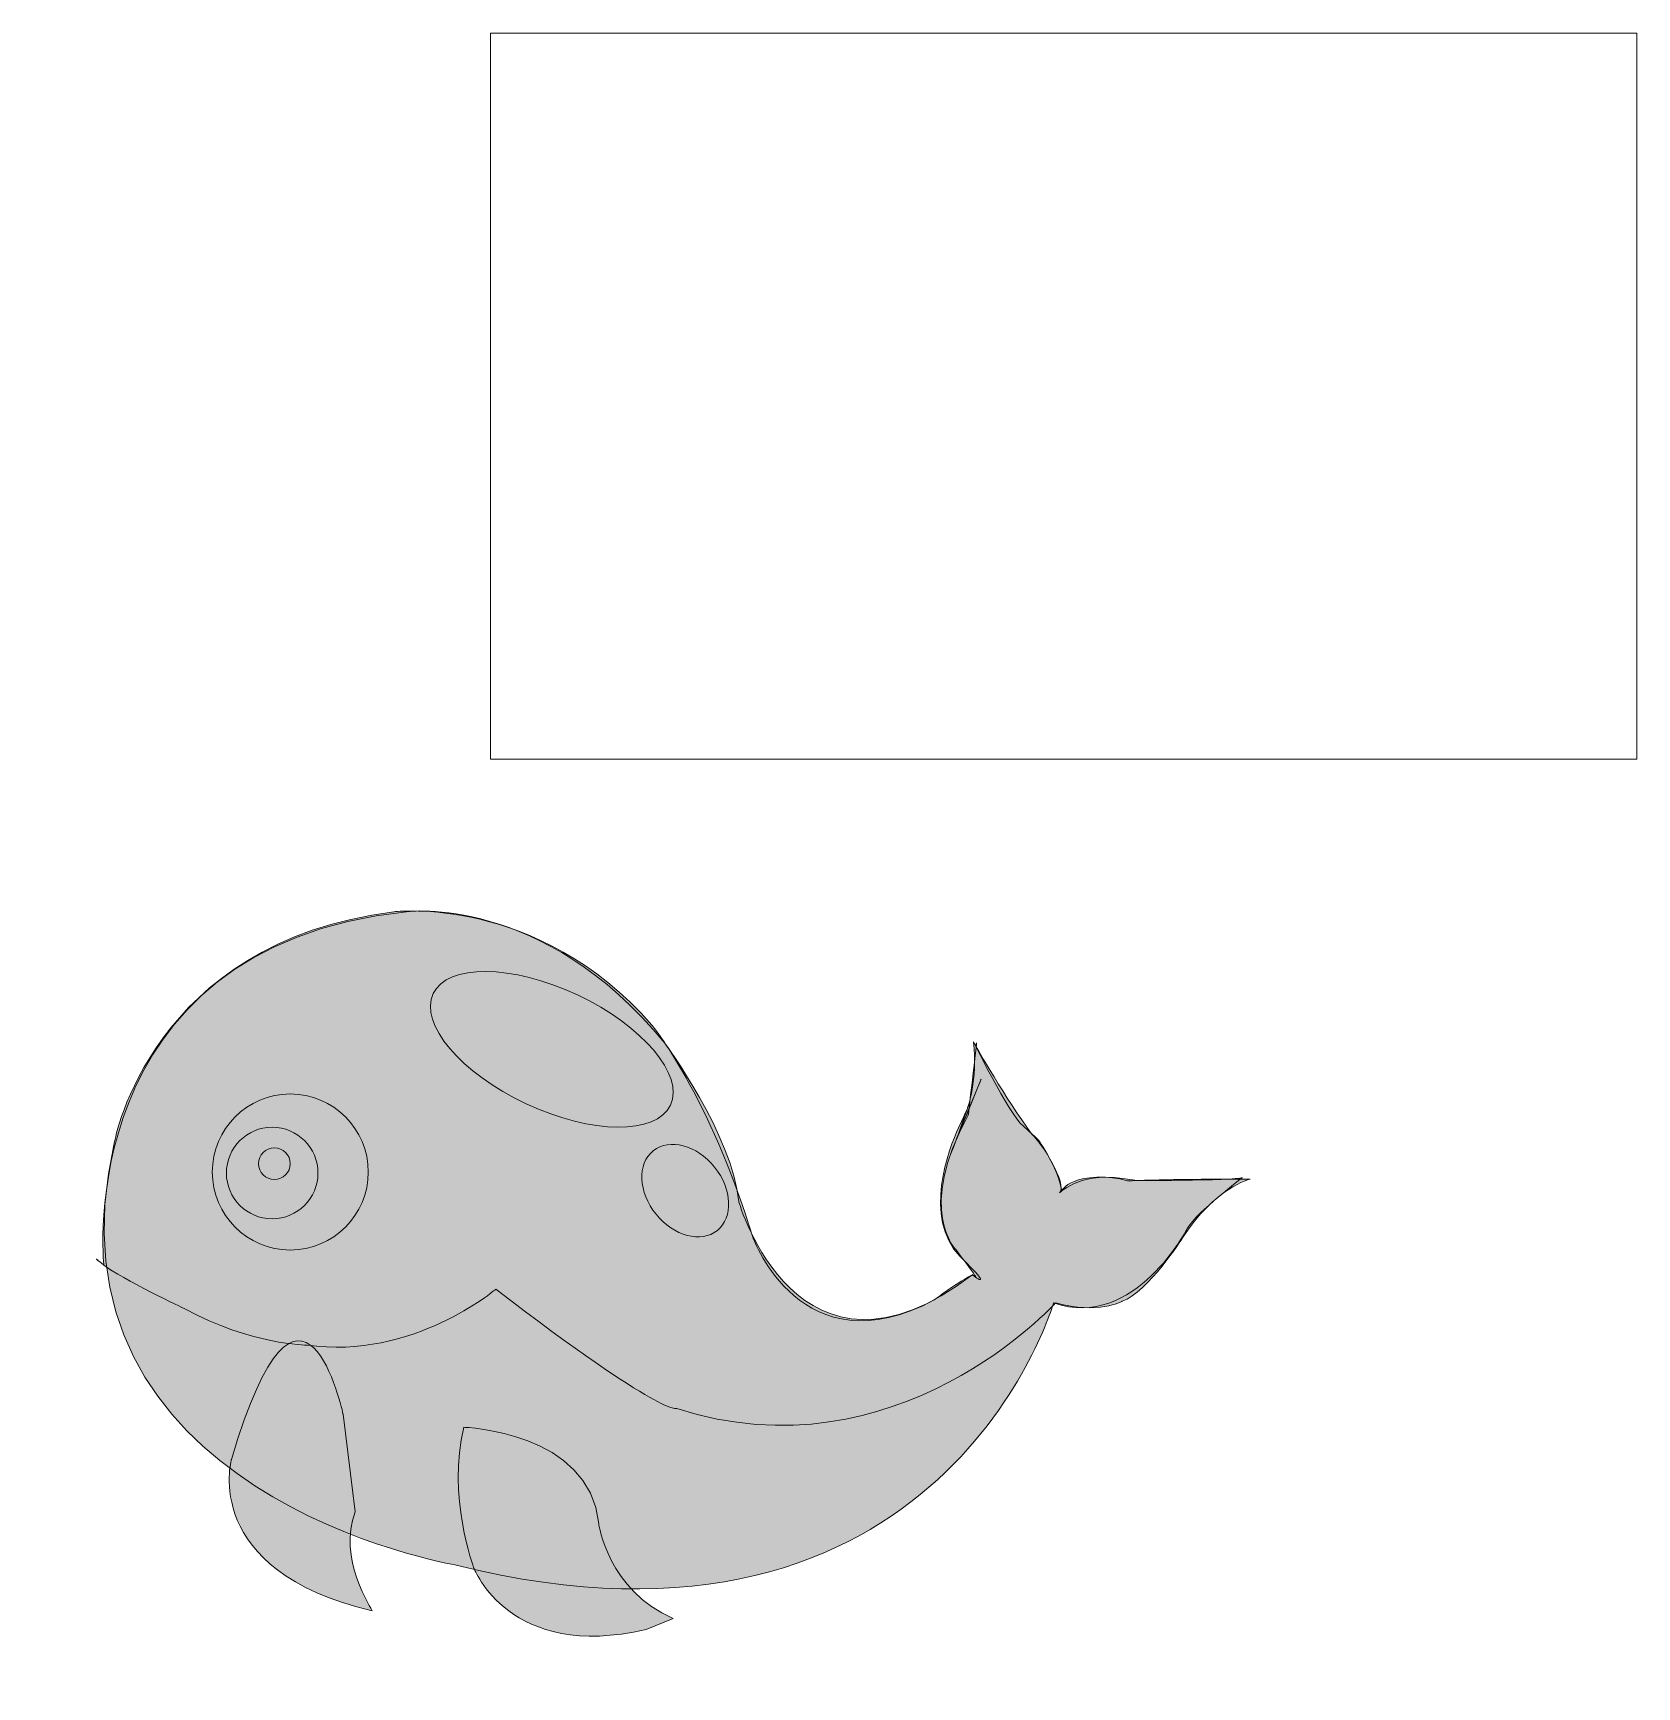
# Model space of a CAD drawing. Header units: millimetres. Extents: x 5 to 269, y -289 to -16.
import ezdxf

# ---------------------------------------------------------------- set-up
doc = ezdxf.new("R2010")
doc.units = ezdxf.units.MM
doc.header["$MEASUREMENT"] = 0
doc.header["$XCLIPFRAME"] = 2
for name, color, linetype, lineweight in [('右鰭', 7, 'Continuous', 0), ('圖層 1', 7, 'Continuous', 0), ('圖層 4', 7, 'Continuous', 0), ('圖層 6', 7, 'Continuous', 0), ('身體', 7, 'Continuous', 0)]:
    doc.layers.add(name, color=color, linetype=linetype, lineweight=lineweight)
picture_1 = doc.add_image_def('image1.png', size_in_pixel=(848, 537))

msp = doc.modelspace()

# ---------------------------------------------------------------- hatches: boundary and pattern name
at = {"layer": '右鰭', "true_color": 0x5c66ae, "transparency": 33554687}
h = msp.add_hatch(color=165, dxfattribs=at)
h.dxf.hatch_style = 2
edge = h.paths.add_edge_path()
edge.add_spline(control_points=[(110.1246692656319, -277.2274700439019), (99.4152594103205, -272.6251861672844), (97.83970194844169, -261.6222412896333), (97.83970194844169, -261.6222412896333), (96.34558430175646, -246.3490386790723), (75.59395032001589, -245.6849863916566), (75.59395032001589, -245.6849863916566), (72.77172809849922, -256.8078622058688), (77.25408103855487, -268.9268164512057), (77.25408103855487, -268.9268164512057), (77.25408103855487, -268.9268164512057), (83.09949993972153, -284.3316206403185), (105.659797018716, -279.0192023409934), (105.659797018716, -279.0192023409934), (110.1246692656319, -277.2274700439019), (110.1246692656319, -277.2274700439019)], knot_values=[0, 0, 0, 0, 1, 1, 1, 2, 2, 2, 3, 3, 3, 4, 4, 4, 5, 5, 5, 5], degree=3, periodic=0)
at = {"layer": '圖層 4', "true_color": 0x484c9e, "transparency": 33554687}
h = msp.add_hatch(color=175, dxfattribs=at)
h.dxf.hatch_style = 2
edge = h.paths.add_edge_path()
edge.add_spline(control_points=[(16.20494125715846, -218.9233389726127), (16.20494125715846, -218.9233389726127), (10.68283922513383, -166.4967511173367), (66.15412425120661, -160.6319991179052), (66.15412425120661, -160.6319991179052), (88.56588895148552, -157.6645154585162), (108.7364771817369, -182.3174566288235), (108.7364771817369, -182.3174566288235), (119.9423595318767, -197.507652703457), (120.9384379630006, -208.4645154458156), (120.9384379630006, -208.4645154458156), (130.6502026664552, -242.5106338165758), (159.5364771690369, -220.5071824755781), (159.5364771690369, -220.5071824755781), (161.7776536390654, -222.9076526971071), (156.7972614834471, -216.4331428948042), (156.7972614834471, -216.4331428948042), (150.1338195824278, -209.9921759430722), (158.7894183456949, -194.2159467635878), (158.7894183456949, -194.2159467635878), (160.592643109225, -179.2797576500963), (160.0393450196533, -182.8154958443849), (160.0393450196533, -182.8154958443849), (165.0149085402165, -191.5311821167155), (169.2482418724915, -197.2586330956757), (169.2482418724915, -197.2586330956757), (173.2325555969858, -201.2429468201701), (174.2286340281097, -206.7213781913497), (174.2286340281097, -206.7213781913497), (175.5338195760778, -203.0196269251996), (186.6796144171541, -204.9782409368838), (186.6796144171541, -204.9782409368838), (193.0578366377824, -204.7292213291025), (205.307941209883, -204.7292213291025), (205.307941209883, -204.7292213291025), (199.3796144139778, -206.2233389757884), (194.1502026505802, -214.4409860325571), (194.1502026505802, -214.4409860325571), (188.4227516716199, -223.4056919126684), (184.189418339345, -224.8998095593536), (184.189418339345, -224.8998095593536), (180.2051046148493, -227.1409860293821), (173.2325555969858, -225.1488291671349), (173.2325555969858, -225.1488291671349), (146.9795712172036, -254.3176661280616), (110.7264891270249, -242.5802017117969), (110.7264891270249, -242.5802017117969), (108.6480323120871, -244.1908687449726), (80.84628111027845, -222.9076526971071), (80.84628111027845, -222.9076526971071), (67.15020268232988, -234.6115742628081), (49.71883013766824, -232.1213781849997), (49.71883013766824, -232.1213781849997), (40.50510464977563, -232.1213781849997), (29.54824190741683, -226.1449075982582), (29.54824190741683, -226.1449075982582), (19.04791511265749, -221.1645154426406), (16.20494125715846, -218.9233389726127), (13.36196740165944, -216.6821625025849), (16.20494125715846, -218.9233389726127), (16.20494125715846, -218.9233389726127)], knot_values=[0, 0, 0, 0, 1, 1, 1, 2, 2, 2, 3, 3, 3, 4, 4, 4, 5, 5, 5, 6, 6, 6, 7, 7, 7, 8, 8, 8, 9, 9, 9, 10, 10, 10, 11, 11, 11, 12, 12, 12, 13, 13, 13, 14, 14, 14, 15, 15, 15, 16, 16, 16, 17, 17, 17, 18, 18, 18, 19, 19, 19, 20, 20, 20, 20], degree=3, periodic=0)
edge.add_line((16.20494125715846, -218.9233389726127), (16.20494125715846, -218.9233389726127))
h = msp.add_hatch(color=175, dxfattribs=at)
h.dxf.hatch_style = 2
edge = h.paths.add_edge_path()
edge.add_spline(control_points=[(158.6719960978283, -193.050801083041), (158.6719960978283, -193.050801083041), (156.9802734669417, -197.842733250375), (156.7865971354623, -198.3042524552717), (156.592920803983, -198.7657716601684), (160.9246692529326, -188.2444635302076), (160.9246692529326, -188.2444635302076), (160.9246692529326, -188.2444635302076), (158.4426536606612, -194.3314819679048), (155.865360804157, -200.6677113088029)], knot_values=[0, 0, 0, 0, 1, 1, 1, 2, 2, 2, 3, 3, 3, 3], degree=3, periodic=0)
edge.add_line((155.865360804157, -200.6677113088029), (158.6719960978283, -193.050801083041))
at = {"layer": '圖層 6', "true_color": 0x84b8d4, "transparency": 33554687}
h = msp.add_hatch(color=143, dxfattribs=at)
h.dxf.hatch_style = 2
edge = h.paths.add_edge_path()
edge.add_ellipse((90.09697187036461, -183.3429883919522), major_axis=(-19.57473031038, 9.188138717117184), ratio=0.4588162468906019, start_angle=0, end_angle=360)
at = {"layer": '圖層 6', "true_color": 0x040000, "transparency": 33554687}
h = msp.add_hatch(color=18, dxfattribs=at)
h.dxf.hatch_style = 2
edge = h.paths.add_edge_path()
edge.add_arc((43.97171446556721, -203.7418329475107), 7.550340436205357, 0, 360)
at = {"layer": '圖層 6', "true_color": 0x84b8d4, "transparency": 33554687}
h = msp.add_hatch(color=143, dxfattribs=at)
h.dxf.hatch_style = 2
edge = h.paths.add_edge_path()
edge.add_ellipse((112.1144786175141, -206.6446164852657), major_axis=(-5.290282437426491, 6.564662214861276), ratio=0.7350196903647193, start_angle=0, end_angle=360)
at = {"layer": '身體', "true_color": 0x84b8d4, "transparency": 33554687}
h = msp.add_hatch(color=143, dxfattribs=at)
h.dxf.hatch_style = 2
edge = h.paths.add_edge_path()
edge.add_spline(control_points=[(74.33735559603586, -268.4207357047215), (74.33735559603586, -268.4207357047215), (4.528858881461482, -256.7998206749467), (17.97591770162909, -198.5292324542205), (17.97591770162909, -198.5292324542205), (23.95238828837029, -165.6171409591816), (64.04454514109246, -160.6575004375448), (64.04454514109246, -160.6575004375448), (87.70140788027594, -157.6900167781551), (106.6268980716231, -179.3547226550921), (106.6268980716231, -179.3547226550921), (116.0896431672976, -190.817666143936), (123.3112117929431, -214.4705081176581), (123.3112117929431, -214.4705081176581), (131.2798392419305, -236.3802128369143), (153.1935647266487, -224.6762912712125), (153.1935647266487, -224.6762912712125), (156.1818000200192, -222.3655469059637), (159.4190549211703, -220.5326837952177), (159.4190549211703, -220.5326837952177), (163.6523882534453, -223.6802128400886), (157.4268980589238, -217.4547226455671), (151.2014078644009, -211.2292324510455), (155.6837608044578, -199.5253108853431), (157.1778784511431, -196.288055984192), (158.6719960978283, -193.050801083041), (158.6719960978283, -193.050801083041), (158.6719960978283, -193.050801083041), (158.6719960978283, -193.050801083041), (158.6719960978283, -193.050801083041), (158.6719960978283, -193.050801083041), (158.6719960978283, -193.050801083041), (160.4151333522942, -188.319428535204), (159.6680745289509, -182.0939383406818), (159.6680745289509, -182.0939383406818), (165.3955255079111, -193.7978599063836), (167.8857215857203, -196.0390363764114), (170.3759176635294, -198.2802128464392), (170.3759176635294, -198.2802128464392), (170.3759176635294, -198.2802128464392), (170.3759176635294, -198.2802128464392), (170.3759176635294, -198.2802128464392), (170.3759176635294, -198.2802128464392), (170.3759176635294, -198.2802128464392), (175.3563098191476, -205.750801079866), (173.8621921724624, -206.9958991187705), (173.8621921724624, -206.9958991187705), (178.0955255047361, -203.0115853942762), (185.0680745226009, -205.0037422565227), (185.0680745226009, -205.0037422565227), (202.7966104658811, -205.0037422565234), (203.9935647139488, -204.5057030409614), (203.9935647139488, -204.5057030409614), (196.5229764805226, -210.2331540199216), (195.0288588338374, -212.7233500977308), (195.0288588338374, -212.7233500977308), (186.3131725615055, -229.8159771783313), (172.8661137413385, -225.1743304867745), (172.8661137413385, -225.1743304867745), (154.6046758374084, -288.5083173990464), (74.33735559603586, -268.4207357047215)], knot_values=[0, 0, 0, 0, 1, 1, 1, 2, 2, 2, 3, 3, 3, 4, 4, 4, 5, 5, 5, 6, 6, 6, 7, 7, 7, 8, 8, 8, 9, 9, 9, 10, 10, 10, 11, 11, 11, 12, 12, 12, 13, 13, 13, 14, 14, 14, 15, 15, 15, 16, 16, 16, 17, 17, 17, 18, 18, 18, 19, 19, 19, 20, 20, 20, 20], degree=3, periodic=0)
at = {"layer": '身體', "true_color": 0x5c66ae, "transparency": 33554687}
h = msp.add_hatch(color=165, dxfattribs=at)
h.dxf.hatch_style = 2
edge = h.paths.add_edge_path()
edge.add_spline(control_points=[(37.2449307217612, -250.9974046909862), (37.2449307217612, -250.9974046909862), (32.09852549428981, -269.3272231442845), (60.48676078131025, -275.9335557437583), (60.48676078131025, -275.9335557437583), (54.67630326642314, -267.1006726608161), (57.66453855979358, -259.63008442739), (57.66453855979358, -259.63008442739), (55.67238169754642, -243.5268164575601), (55.67238169754642, -243.5268164575601), (55.67238169754642, -243.5268164575601), (48.86584575153572, -211.8183197334604), (37.2449307217612, -250.9974046909862)], knot_values=[0, 0, 0, 0, 1, 1, 1, 2, 2, 2, 3, 3, 3, 4, 4, 4, 4], degree=3, periodic=0)

# ---------------------------------------------------------------- linework, layer by layer
at = {"layer": '右鰭'}
msp.add_open_spline([(110.1246692656319, -277.2274700439019), (99.4152594103205, -272.6251861672844), (97.83970194844169, -261.6222412896333), (97.83970194844169, -261.6222412896333), (96.34558430175646, -246.3490386790723), (75.59395032001589, -245.6849863916566), (75.59395032001589, -245.6849863916566), (72.77172809849922, -256.8078622058688), (77.25408103855487, -268.9268164512057), (77.25408103855487, -268.9268164512057), (77.25408103855487, -268.9268164512057), (83.09949993972153, -284.3316206403185), (105.659797018716, -279.0192023409934), (105.659797018716, -279.0192023409934), (110.1246692656319, -277.2274700439019), (110.1246692656319, -277.2274700439019)], degree=3, knots=[0, 0, 0, 0, 1, 1, 1, 2, 2, 2, 3, 3, 3, 4, 4, 4, 5, 5, 5, 5], dxfattribs=at)
at = {"layer": '圖層 4'}
for points, knots in [([(16.20494125715846, -218.9233389726127), (16.20494125715846, -218.9233389726127), (10.68283922513383, -166.4967511173367), (66.15412425120661, -160.6319991179052), (66.15412425120661, -160.6319991179052), (88.56588895148552, -157.6645154585162), (108.7364771817369, -182.3174566288235), (108.7364771817369, -182.3174566288235), (119.9423595318767, -197.507652703457), (120.9384379630006, -208.4645154458156), (120.9384379630006, -208.4645154458156), (130.6502026664552, -242.5106338165758), (159.5364771690369, -220.5071824755781), (159.5364771690369, -220.5071824755781), (161.7776536390654, -222.9076526971071), (156.7972614834471, -216.4331428948042), (156.7972614834471, -216.4331428948042), (150.1338195824278, -209.9921759430722), (158.7894183456949, -194.2159467635878), (158.7894183456949, -194.2159467635878), (160.592643109225, -179.2797576500963), (160.0393450196533, -182.8154958443849), (160.0393450196533, -182.8154958443849), (165.0149085402165, -191.5311821167155), (169.2482418724915, -197.2586330956757), (169.2482418724915, -197.2586330956757), (173.2325555969858, -201.2429468201701), (174.2286340281097, -206.7213781913497), (174.2286340281097, -206.7213781913497), (175.5338195760778, -203.0196269251996), (186.6796144171541, -204.9782409368838), (186.6796144171541, -204.9782409368838), (193.0578366377824, -204.7292213291025), (205.307941209883, -204.7292213291025), (205.307941209883, -204.7292213291025), (199.3796144139778, -206.2233389757884), (194.1502026505802, -214.4409860325571), (194.1502026505802, -214.4409860325571), (188.4227516716199, -223.4056919126684), (184.189418339345, -224.8998095593536), (184.189418339345, -224.8998095593536), (180.2051046148493, -227.1409860293821), (173.2325555969858, -225.1488291671349), (173.2325555969858, -225.1488291671349), (146.9795712172036, -254.3176661280616), (110.7264891270249, -242.5802017117969), (110.7264891270249, -242.5802017117969), (108.6480323120871, -244.1908687449726), (80.84628111027845, -222.9076526971071), (80.84628111027845, -222.9076526971071), (67.15020268232988, -234.6115742628081), (49.71883013766824, -232.1213781849997), (49.71883013766824, -232.1213781849997), (40.50510464977563, -232.1213781849997), (29.54824190741683, -226.1449075982582), (29.54824190741683, -226.1449075982582), (19.04791511265749, -221.1645154426406), (16.20494125715846, -218.9233389726127), (13.36196740165944, -216.6821625025849), (16.20494125715846, -218.9233389726127), (16.20494125715846, -218.9233389726127)], [0, 0, 0, 0, 1, 1, 1, 2, 2, 2, 3, 3, 3, 4, 4, 4, 5, 5, 5, 6, 6, 6, 7, 7, 7, 8, 8, 8, 9, 9, 9, 10, 10, 10, 11, 11, 11, 12, 12, 12, 13, 13, 13, 14, 14, 14, 15, 15, 15, 16, 16, 16, 17, 17, 17, 18, 18, 18, 19, 19, 19, 20, 20, 20, 20]), ([(158.6719960978283, -193.050801083041), (158.6719960978283, -193.050801083041), (156.9802734669417, -197.842733250375), (156.7865971354623, -198.3042524552717), (156.592920803983, -198.7657716601684), (160.9246692529326, -188.2444635302076), (160.9246692529326, -188.2444635302076), (160.9246692529326, -188.2444635302076), (158.4426536606612, -194.3314819679048), (155.865360804157, -200.6677113088029)], [0, 0, 0, 0, 1, 1, 1, 2, 2, 2, 3, 3, 3, 3])]:
    msp.add_open_spline(points, degree=3, knots=knots, dxfattribs=at)
at = {"layer": '圖層 6'}
for centre, radius in [((46.95669542550291, -203.5725655425088), 12.86601306839193), ((43.97171446556721, -203.7418329475107), 7.550340436205357), ((44.34361671080819, -202.2013305332836), 2.616333048416663)]:
    msp.add_circle(centre, radius, dxfattribs=at)
for centre, major_axis, ratio in [((90.09697187036461, -183.3429883919522), (-19.57473031038, 9.188138717117184), 0.4588162468906018), ((112.1144786175141, -206.6446164852657), (-5.290282437426491, 6.564662214861274), 0.7350196903647193)]:
    msp.add_ellipse(centre, major_axis=major_axis, ratio=ratio, dxfattribs=at)
at = {"layer": '身體'}
for points, knots in [([(74.33735559603586, -268.4207357047215), (74.33735559603586, -268.4207357047215), (4.528858881461482, -256.7998206749467), (17.97591770162909, -198.5292324542205), (17.97591770162909, -198.5292324542205), (23.95238828837029, -165.6171409591816), (64.04454514109246, -160.6575004375448), (64.04454514109246, -160.6575004375448), (87.70140788027594, -157.6900167781551), (106.6268980716231, -179.3547226550921), (106.6268980716231, -179.3547226550921), (116.0896431672976, -190.817666143936), (123.3112117929431, -214.4705081176581), (123.3112117929431, -214.4705081176581), (131.2798392419305, -236.3802128369143), (153.1935647266487, -224.6762912712125), (153.1935647266487, -224.6762912712125), (156.1818000200192, -222.3655469059637), (159.4190549211703, -220.5326837952177), (159.4190549211703, -220.5326837952177), (163.6523882534453, -223.6802128400886), (157.4268980589238, -217.4547226455671), (151.2014078644009, -211.2292324510455), (155.6837608044578, -199.5253108853431), (157.1778784511431, -196.288055984192), (158.6719960978283, -193.050801083041), (158.6719960978283, -193.050801083041), (158.6719960978283, -193.050801083041), (158.6719960978283, -193.050801083041), (158.6719960978283, -193.050801083041), (158.6719960978283, -193.050801083041), (158.6719960978283, -193.050801083041), (160.4151333522942, -188.319428535204), (159.6680745289509, -182.0939383406818), (159.6680745289509, -182.0939383406818), (165.3955255079111, -193.7978599063836), (167.8857215857203, -196.0390363764114), (170.3759176635294, -198.2802128464392), (170.3759176635294, -198.2802128464392), (170.3759176635294, -198.2802128464392), (170.3759176635294, -198.2802128464392), (170.3759176635294, -198.2802128464392), (170.3759176635294, -198.2802128464392), (170.3759176635294, -198.2802128464392), (175.3563098191476, -205.750801079866), (173.8621921724624, -206.9958991187705), (173.8621921724624, -206.9958991187705), (178.0955255047361, -203.0115853942762), (185.0680745226009, -205.0037422565227), (185.0680745226009, -205.0037422565227), (202.7966104658811, -205.0037422565234), (203.9935647139488, -204.5057030409614), (203.9935647139488, -204.5057030409614), (196.5229764805226, -210.2331540199216), (195.0288588338374, -212.7233500977308), (195.0288588338374, -212.7233500977308), (186.3131725615055, -229.8159771783313), (172.8661137413385, -225.1743304867745), (172.8661137413385, -225.1743304867745), (154.6046758374084, -288.5083173990464), (74.33735559603586, -268.4207357047215)], [0, 0, 0, 0, 1, 1, 1, 2, 2, 2, 3, 3, 3, 4, 4, 4, 5, 5, 5, 6, 6, 6, 7, 7, 7, 8, 8, 8, 9, 9, 9, 10, 10, 10, 11, 11, 11, 12, 12, 12, 13, 13, 13, 14, 14, 14, 15, 15, 15, 16, 16, 16, 17, 17, 17, 18, 18, 18, 19, 19, 19, 20, 20, 20, 20]), ([(37.2449307217612, -250.9974046909862), (37.2449307217612, -250.9974046909862), (32.09852549428981, -269.3272231442845), (60.48676078131025, -275.9335557437583), (60.48676078131025, -275.9335557437583), (54.67630326642314, -267.1006726608161), (57.66453855979358, -259.63008442739), (57.66453855979358, -259.63008442739), (55.67238169754642, -243.5268164575601), (55.67238169754642, -243.5268164575601), (55.67238169754642, -243.5268164575601), (48.86584575153572, -211.8183197334604), (37.2449307217612, -250.9974046909862)], [0, 0, 0, 0, 1, 1, 1, 2, 2, 2, 3, 3, 3, 4, 4, 4, 4])]:
    msp.add_open_spline(points, degree=3, knots=knots, dxfattribs=at)

# ---------------------------------------------------------------- pictures from other files: only their frames are drawn
at = {"layer": '圖層 1'}
image = msp.add_image(picture_1, insert=(79.99764764079815, -135.4593536395228), size_in_units=(189.1029999527242, 119.7503667153454), dxfattribs=at)
image.set_boundary_path([(-0.5, -0.5), (847.4999999999999, 536.5)])
image.dxf.clipping = 0
image.dxf.flags = 3

doc.saveas('drawing.dxf')
